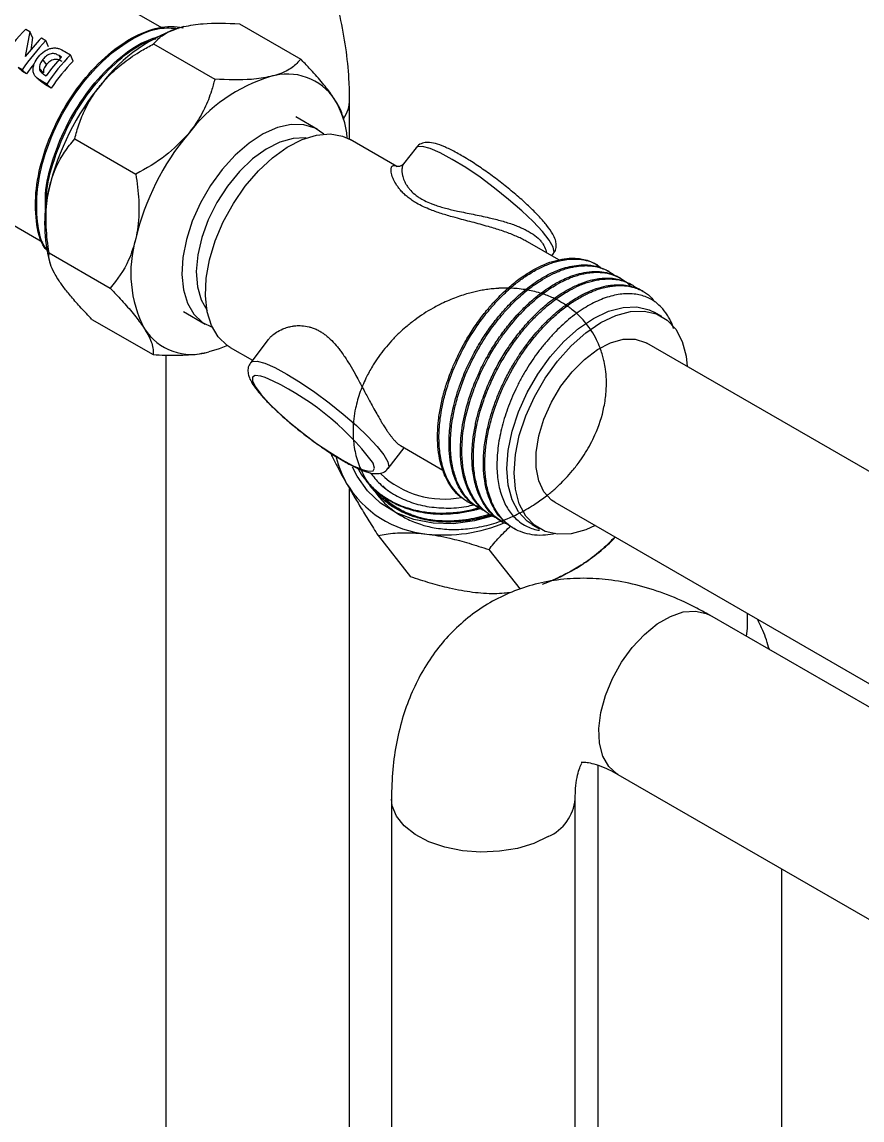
# Model space of a CAD drawing. Header units: millimetres. Extents: x 15 to 415, y 5 to 292.
# Drawn here: x 320.99 to 344.49, y 177.16 to 207.89 of the extents above; entities that cross this region are included whole.
import ezdxf

# ---------------------------------------------------------------- set-up
doc = ezdxf.new("R2010")
doc.units = ezdxf.units.MM

msp = doc.modelspace()

# ---------------------------------------------------------------- linework, layer by layer
at = {"color": 7, "linetype": 'Continuous', "lineweight": 25}
for p, q in [((324.9052, 207.7204), (320.577, 210.219)), ((327.0801, 207.8336), (328.791, 206.8459)), ((321.2129, 207.6221), (321.0846, 206.9181)), ((321.0977, 207.6885), (321.2129, 207.6221)), ((321.286, 207.4468), (321.2129, 207.6221)), ((321.286, 207.4468), (321.2361, 207.0936)), ((321.5328, 207.4373), (321.6598, 207.3641)), ((321.7329, 207.1888), (321.6598, 207.3641)), ((324.6737, 207.2706), (326.3846, 206.2829)), ((321.6743, 206.6913), (321.5751, 206.8372)), ((322.095, 206.905), (322.0287, 206.9433)), ((322.1864, 207.06), (322.3487, 206.9663)), ((322.4219, 206.7911), (322.3487, 206.9663)), ((320.996, 206.5457), (320.8816, 206.6116)), ((321.0059, 206.4994), (320.8816, 206.6116)), ((321.1202, 206.4334), (320.996, 206.5457)), ((321.1202, 206.4334), (321.0059, 206.4994)), ((321.5896, 206.4582), (321.4778, 206.588)), ((321.6492, 206.128), (321.5135, 206.2265)), ((321.6849, 206.1479), (321.525, 206.2402)), ((321.6492, 206.128), (321.525, 206.2402)), ((321.6202, 206.4073), (321.6686, 206.3793)), ((321.8092, 206.0356), (321.6492, 206.128)), ((321.8092, 206.0356), (321.6849, 206.1479)), ((330.1574, 204.6057), (330.1574, 205.7119)), ((330.0035, 205.1181), (329.9636, 205.263)), ((329.2583, 204.8775), (328.6522, 205.2274)), ((322.4662, 204.6155), (324.1771, 203.6278)), ((331.4776, 203.8438), (330.1735, 204.5966)), ((332.015, 204.3672), (331.6661, 203.914)), ((320.7729, 202.1882), (321.5786, 201.7231)), ((335.1286, 201.7316), (335.0661, 201.7682)), ((336.0073, 201.2289), (335.1306, 201.735)), ((321.7339, 201.2925), (321.7728, 201.1513)), ((321.7507, 201.4237), (323.4617, 200.436)), ((335.8144, 201.3402), (335.8638, 201.4044)), ((337.0971, 201.0849), (337.0496, 201.1123)), ((337.4178, 200.8997), (337.3777, 200.9229)), ((337.7385, 200.7146), (337.6984, 200.7377)), ((338.0592, 200.5294), (338.0192, 200.5525)), ((338.3799, 200.3443), (338.3398, 200.3674)), ((325.5096, 199.7837), (326.1157, 199.4338)), ((338.8966, 199.6434), (338.6945, 199.76)), ((322.9464, 199.5648), (324.6573, 198.5771)), ((327.8806, 198.9965), (327.3893, 198.3584)), ((352.1051, 191.0286), (338.468, 198.9011)), ((325.0145, 198.5616), (325.0145, 172.7714)), ((326.8167, 198.7817), (327.4387, 198.4226)), ((331.58, 196.0319), (332.762, 195.3495)), ((331.2381, 195.3956), (331.6825, 195.9727)), ((330.3649, 195.1784), (330.2384, 195.4335)), ((330.5805, 195.1035), (330.6017, 195.0765)), ((330.1574, 173.7208), (330.1574, 194.8265)), ((331.0867, 194.9083), (331.2224, 194.7681)), ((333.4403, 194.4728), (333.4805, 194.4497)), ((333.7611, 194.2876), (333.8012, 194.2645)), ((335.8968, 194.4471), (349.5339, 186.5746)), ((334.0818, 194.1025), (334.1219, 194.0793)), ((334.4025, 193.9174), (334.4426, 193.8942)), ((334.7232, 193.7322), (334.7899, 193.6938)), ((335.2662, 193.8214), (335.4683, 193.7048)), ((330.9546, 193.5125), (331.8614, 192.3606)), ((334.0513, 193.1224), (334.9258, 192.0115)), ((353.8494, 183.4264), (340.2345, 191.2861)), ((337.104, 187.0916), (337.104, 174.4923)), ((337.6633, 186.8321), (351.2782, 178.9725)), ((331.3267, 186.1424), (331.3267, 172.1446)), ((336.4696, 172.1446), (336.4696, 186.1424)), ((342.2469, 174.4923), (342.2469, 184.1861))]:
    msp.add_line(p, q, dxfattribs=at)
at = {"color": 8, "linetype": 'Continuous', "lineweight": 25}
msp.add_line((322.066, 206.8692), (322.0287, 206.9433), dxfattribs=at)
at = {"color": 7, "linetype": 'Continuous', "lineweight": 25, "flags": 128}
for points in [[(329.4355, 204.749), (329.1903, 204.9136), (328.8738, 205.0105), (328.5193, 205.0157), (328.138, 204.9289), (327.7422, 204.753), (327.3446, 204.4937), (326.958, 204.1591), (326.5949, 203.7602), (326.2668, 203.3098), (325.9844, 202.8222), (325.7568, 202.3132), (325.5911, 201.7992), (325.4928, 201.2966), (325.4651, 200.8216), (325.5088, 200.3895), (325.6224, 200.0141), (325.8024, 199.7076)], [(328.9391, 204.6383), (328.9211, 204.6404), (328.5738, 204.6292), (328.2017, 204.5244), (327.8183, 204.3298), (327.4375, 204.0523), (327.073, 203.7021), (326.7379, 203.2918), (326.4445, 202.8362), (326.2033, 202.3518), (326.023, 201.8561), (325.9102, 201.367), (325.8689, 200.9022), (325.9006, 200.4785), (326.0041, 200.1112), (326.1758, 199.8136)], [(326.4821, 199.0742), (326.2942, 199.3915), (326.1732, 199.7785), (326.1227, 200.2237), (326.1443, 200.7133), (326.2374, 201.2326), (326.399, 201.7658), (326.6243, 202.2967), (326.9065, 202.8091), (327.237, 203.2874), (327.6056, 203.7172), (328.0013, 204.0854), (328.412, 204.3808), (328.8253, 204.5944), (329.2285, 204.7197), (329.6094, 204.7529), (329.9564, 204.693), (330.1735, 204.5966)], [(325.8024, 199.7076), (326.043, 199.4798), (326.3156, 199.3446)], [(335.2662, 193.8214), (335.1232, 193.9191), (334.8808, 194.1789), (334.7022, 194.518), (334.5929, 194.9263), (334.556, 195.3912), (334.5929, 195.8986), (334.7022, 196.4331), (334.8808, 196.9784), (335.1232, 197.5181), (335.422, 198.0357), (335.7682, 198.5154), (336.1512, 198.9428), (336.5594, 199.3047), (336.9804, 199.5903), (337.4014, 199.7908), (337.8096, 199.9001), (338.1926, 199.915), (338.5387, 199.8349), (338.6945, 199.76)], [(337.0308, 193.7925), (336.7614, 193.674), (336.3532, 193.5647), (335.9702, 193.5498), (335.6241, 193.6299), (335.3252, 193.8024), (335.0829, 194.0622), (334.9043, 194.4014), (334.7949, 194.8096), (334.7581, 195.2745), (334.7949, 195.7819), (334.9043, 196.3164), (335.0829, 196.8618), (335.3252, 197.4015), (335.6241, 197.9191), (335.9702, 198.3988), (336.3532, 198.8261), (336.7614, 199.1881), (337.1824, 199.4736), (337.6034, 199.6741), (338.0116, 199.7835), (338.3946, 199.7984), (338.7408, 199.7183), (339.0396, 199.5457), (339.282, 199.2859), (339.4606, 198.9467), (339.57, 198.5385), (339.602, 198.2464)], [(326.7388, 198.831), (326.5061, 198.7378), (326.2172, 198.6527)], [(326.8167, 198.7817), (326.7311, 198.8364), (326.4821, 199.0742)], [(335.8968, 194.4471), (335.8028, 194.51), (335.5926, 194.7373), (335.4475, 195.044), (335.3735, 195.4174), (335.3735, 195.8422), (335.4475, 196.3011), (335.5926, 196.7753), (335.8028, 197.2453), (336.0694, 197.6919), (336.3817, 198.0969), (336.7267, 198.4436), (337.0903, 198.7179), (337.4578, 198.9085), (337.8139, 199.0076), (338.1442, 199.0112), (338.4351, 198.9191), (338.468, 198.9011)], [(334.1688, 194.0642), (333.6481, 193.9233), (333.064, 193.8476), (332.4954, 193.8613), (331.957, 193.9639), (331.4627, 194.1529), (331.0253, 194.4233), (330.6562, 194.7681), (330.3649, 195.1784)]]:
    msp.add_lwpolyline(points, dxfattribs=at)
at = {"color": 8, "linetype": 'Continuous', "lineweight": 25, "flags": 128}
for points in [[(333.0293, 204.042), (332.6921, 204.2228), (332.4095, 204.3453), (332.1937, 204.4039), (332.0542, 204.3962), (332.015, 204.3672)], [(335.8638, 201.4044), (335.8817, 201.4492), (335.8539, 201.5857), (335.7424, 201.779), (335.5521, 202.0207), (335.2914, 202.3003), (334.9715, 202.6054), (334.6066, 202.9227), (334.2125, 203.2385), (333.8064, 203.5388), (333.4062, 203.8106), (333.0293, 204.042)], [(327.3886, 198.3574), (327.4286, 198.3873), (327.568, 198.3951), (327.7838, 198.3364), (328.0664, 198.214), (328.4036, 198.0332), (328.7805, 197.8018), (329.1808, 197.53), (329.5868, 197.2297), (329.9809, 196.9139), (330.3459, 196.5965), (330.6657, 196.2914), (330.9265, 196.0119), (331.1167, 195.7702), (331.2282, 195.5769), (331.256, 195.4404), (331.2396, 195.3975)], [(327.7962, 197.9408), (327.6731, 197.9795), (327.5174, 197.9966), (327.4376, 197.9509), (327.4376, 197.8446), (327.5172, 197.6827), (327.6729, 197.4726), (327.8973, 197.2244), (328.1799, 196.9494), (328.5075, 196.6607), (328.8648, 196.3716), (329.235, 196.0958), (329.601, 195.8462), (329.9455, 195.6343)], [(329.9455, 195.6343), (330.2524, 195.4701), (330.5075, 195.3613), (330.6987, 195.3129), (330.8172, 195.3273), (330.8573, 195.4038), (330.8173, 195.5387), (330.8018, 195.5684)], [(337.6633, 186.8321), (337.6311, 186.8517), (337.4059, 187.0577), (337.2438, 187.3456), (337.1516, 187.7036), (337.133, 188.1172), (337.1887, 188.5693), (337.3165, 189.0414), (337.5111, 189.5143), (337.7646, 189.9686), (338.0665, 190.3856), (338.4046, 190.7483), (338.765, 191.0418), (339.1329, 191.2542), (339.4933, 191.3767), (339.8313, 191.4044), (340.1333, 191.336), (340.2345, 191.2861)], [(341.2804, 191.3392), (341.281, 190.9146), (341.2488, 190.7006)], [(335.7164, 185.0928), (335.3132, 184.903), (334.852, 184.7639), (334.3518, 184.6813), (333.833, 184.6585), (333.3169, 184.6964), (332.8246, 184.7936), (332.3762, 184.9459), (331.9901, 185.1473), (331.6822, 185.3894), (331.465, 185.6623), (331.3473, 185.9549), (331.3267, 186.1427)]]:
    msp.add_lwpolyline(points, dxfattribs=at)
at = {"color": 7, "linetype": 'Continuous', "lineweight": 25}
for centre, radius, start, end in [((326.8559, 203.3846), 4.5729, 106.9838, 142.80563), ((325.3761, 203.54), 5.9594, 135.88282, 146.02725), ((325.6912, 203.3944), 5.7997, 135.8067, 142.58707), ((325.9381, 203.2156), 5.9594, 135.88282, 146.02725), ((326.5138, 202.8852), 5.9737, 137.70711, 144.20295), ((326.6271, 202.8178), 5.9594, 135.88282, 146.02725), ((326.3711, 202.9617), 5.501, 135.88282, 146.02725), ((325.889, 203.2072), 5.7576, 142.58708, 145.92083), ((329.2803, 201.9851), 4.5729, 106.9838, 142.80563), ((328.4141, 204.8366), 1.5927, 33.28017, 107.14596), ((328.6875, 201.5853), 7.127, 140.18318, 166.69459), ((327.6503, 204.4415), 2.4496, 4.63315, 31.2026), ((331.1118, 200.1857), 7.127, 140.18318, 166.69459), ((325.6593, 202.223), 4.0341, 165.61025, 193.33517), ((327.4291, 200.8612), 3.3931, 163.48009, 207.38212), ((325.7477, 200.1746), 1.5927, 213.28017, 287.14596), ((324.6274, 190.8362), 7.7793, 37.46756, 65.96181), ((332.5519, 196.3902), 2.8558, 193.9429, 209.45571), ((332.8065, 197.1469), 2.609, 227.00519, 280.74395), ((332.5955, 196.4853), 2.9412, 210.65165, 264.50557), ((332.7933, 197.924), 4.3926, 263.73448, 292.86524), ((333.7309, 197.208), 5.3737, 302.73296, 315.91284), ((333.8316, 197.038), 5.1763, 289.47762, 302.81213)]:
    msp.add_arc(centre, radius, start, end, dxfattribs=at)
at = {"color": 8, "linetype": 'Continuous', "lineweight": 25}
for centre, radius, start, end in [((329.2, 205.7258), 0.9575, 325.2329, 359.43087), ((335.189, 186.2663), 1.2866, 294.19994, 354.45104)]:
    msp.add_arc(centre, radius, start, end, dxfattribs=at)
at = {"color": 7, "linetype": 'Continuous', "lineweight": 25}
for points, knots in [([(330.1574, 205.7119), (330.155, 205.8706), (330.1482, 206.3123), (330.0772, 207.0509), (329.926, 207.9255), (329.7052, 208.8035), (329.4198, 209.6769), (329.0733, 210.5387), (328.6696, 211.3821), (328.2124, 212.2008), (327.7054, 212.9884), (327.152, 213.7387), (326.5557, 214.4454), (325.9198, 215.1029), (325.2469, 215.7031), (324.5478, 216.2419), (324.0617, 216.5396), (323.8208, 216.6871)], [0, 0, 0, 0, 0.0387094, 0.1077722, 0.1767369, 0.2455414, 0.3140858, 0.3823789, 0.4504906, 0.5185231, 0.5865942, 0.6547977, 0.7232531, 0.7920867, 0.8614112, 0.9313013, 1, 1, 1, 1]), ([(321.695, 201.4871), (321.6708, 201.5148), (321.4986, 201.7115), (321.3706, 202.3036), (321.3539, 203.202), (321.5777, 204.2105), (321.9991, 205.2168), (322.5918, 206.1479), (323.3003, 206.9238), (324.0653, 207.4788), (324.8242, 207.7688), (325.2849, 207.7705), (325.4952, 207.721), (325.4982, 207.7202)], [0, 0, 0, 0, 0.0179945, 0.1278739, 0.2367077, 0.3446474, 0.4547004, 0.5625446, 0.6714907, 0.7813233, 0.8887316, 0.9984102, 1, 1, 1, 1]), ([(321.6809, 201.5244), (321.6727, 201.5342), (321.519, 201.7161), (321.405, 202.2879), (321.3854, 203.1827), (321.6099, 204.1922), (322.0312, 205.1984), (322.6237, 206.129), (323.333, 206.9069), (324.095, 207.4544), (324.8037, 207.7467), (325.1903, 207.7165), (325.3595, 207.7033)], [0, 0, 0, 0, 0.0065012, 0.1208833, 0.234177, 0.34654, 0.4611028, 0.5733663, 0.6867769, 0.8011103, 0.9129201, 1, 1, 1, 1]), ([(324.6737, 207.2706), (324.7457, 207.3505), (324.8922, 207.5128), (325.198, 207.6721), (325.442, 207.7372), (325.5202, 207.758)], [0, 0, 0, 0, 0.3967467, 0.8067521, 1, 1, 1, 1]), ([(325.5202, 207.758), (325.6927, 207.7892), (326.145, 207.8708), (326.7227, 207.8478), (327.0801, 207.8336)], [0, 0, 0, 0, 0.3814192, 1, 1, 1, 1]), ([(321.6522, 202.607), (321.646, 202.7602), (321.6278, 203.2068), (321.8406, 204.0656), (322.2539, 205.0675), (322.8491, 206.0016), (323.5557, 206.7696), (324.2575, 207.3014), (324.6867, 207.4387), (324.8655, 207.496)], [0, 0, 0, 0, 0.0829634, 0.2418165, 0.4037796, 0.562492, 0.7228261, 0.8844648, 1, 1, 1, 1]), ([(321.6836, 202.8019), (321.6812, 202.8857), (321.6707, 203.2646), (321.8763, 204.0488), (322.285, 205.0483), (322.8815, 205.9839), (323.5875, 206.7482), (324.2348, 207.2493), (324.6108, 207.3741), (324.7363, 207.4157)], [0, 0, 0, 0, 0.04862659, 0.21988285, 0.39449189, 0.56559652, 0.7384494, 0.91270876, 1, 1, 1, 1]), ([(321.4504, 206.9131), (321.5033, 206.9685), (321.5827, 207.0516), (321.7197, 207.1234), (321.8268, 207.1551), (321.9338, 207.1648), (322.0593, 207.1334), (322.1356, 207.0894), (322.1864, 207.06)], [0, 0, 0, 0, 0.2597302, 0.3896364, 0.5140571, 0.6375639, 0.758623, 1, 1, 1, 1]), ([(323.2132, 206.149), (323.2787, 206.2239), (323.4685, 206.4408), (323.8427, 206.7633), (324.2747, 207.055), (324.5614, 207.21), (324.6737, 207.2706)], [0, 0, 0, 0, 0.1638321, 0.4746302, 0.7943879, 1, 1, 1, 1]), ([(321.525, 206.2402), (321.4741, 206.2719), (321.3975, 206.3196), (321.3234, 206.4164), (321.2994, 206.5107), (321.3048, 206.6137), (321.3391, 206.755), (321.4059, 206.8499), (321.4504, 206.9131)], [0, 0, 0, 0, 0.2409825, 0.362314, 0.4858973, 0.610931, 0.7409094, 1, 1, 1, 1]), ([(321.5751, 206.8372), (321.5469, 206.7979), (321.5047, 206.7391), (321.4776, 206.6513), (321.4778, 206.609), (321.4778, 206.588)], [0, 0, 0, 0, 0.5045742, 0.7543732, 1, 1, 1, 1]), ([(322.0287, 206.9433), (321.9965, 206.9608), (321.948, 206.987), (321.8702, 207.0051), (321.8036, 206.9977), (321.7381, 206.9733), (321.6549, 206.9251), (321.6071, 206.8725), (321.5751, 206.8372)], [0, 0, 0, 0, 0.2409628, 0.3620818, 0.4854015, 0.6117865, 0.7403615, 1, 1, 1, 1]), ([(322.1116, 206.7784), (322.0795, 206.7959), (322.0312, 206.8222), (321.9551, 206.8417), (321.8907, 206.8368), (321.8277, 206.8157), (321.7488, 206.7726), (321.7041, 206.7238), (321.6743, 206.6913)], [0, 0, 0, 0, 0.2504069, 0.3754636, 0.5002907, 0.6253047, 0.7504198, 1, 1, 1, 1]), ([(328.791, 206.8459), (328.719, 206.7661), (328.5725, 206.6037), (328.2667, 206.4444), (328.0227, 206.3793), (327.9445, 206.3585)], [0, 0, 0, 0, 0.3967467, 0.8067521, 1, 1, 1, 1]), ([(329.7456, 205.7105), (329.7091, 205.7651), (329.6034, 205.9233), (329.3679, 206.2193), (329.0752, 206.5492), (328.871, 206.7624), (328.791, 206.8459)], [0, 0, 0, 0, 0.1638321, 0.4746302, 0.7943879, 1, 1, 1, 1]), ([(321.4778, 206.588), (321.4821, 206.5674), (321.4905, 206.5267), (321.5375, 206.4618), (321.5872, 206.4291), (321.6202, 206.4073)], [0, 0, 0, 0, 0.2539742, 0.5041413, 1, 1, 1, 1]), ([(321.6743, 206.6913), (321.6484, 206.6547), (321.6094, 206.5999), (321.5869, 206.5176), (321.5887, 206.478), (321.5896, 206.4582)], [0, 0, 0, 0, 0.4994014, 0.7497066, 1, 1, 1, 1]), ([(321.3926, 206.3354), (321.4126, 206.3171), (321.4524, 206.2806), (321.4923, 206.244), (321.5122, 206.2257)], [0, 0, 0, 0, 0.5000015, 1, 1, 1, 1]), ([(326.3846, 206.2829), (326.3559, 206.174), (326.2838, 205.9003), (326.1087, 205.4608), (325.8788, 205.0551), (325.6987, 204.8269), (325.6376, 204.7494)], [0, 0, 0, 0, 0.2056137, 0.5170117, 0.8361666, 1, 1, 1, 1]), ([(327.9445, 206.3585), (327.772, 206.3273), (327.3197, 206.2457), (326.742, 206.2687), (326.3846, 206.2829)], [0, 0, 0, 0, 0.3814192, 1, 1, 1, 1]), ([(322.4662, 204.6155), (322.5035, 204.7544), (322.5785, 205.0338), (322.7452, 205.4328), (322.9516, 205.8104), (323.1255, 206.0354), (323.2132, 206.149)], [0, 0, 0, 0, 0.262126, 0.5272899, 0.7614272, 1, 1, 1, 1]), ([(329.9554, 205.2611), (329.9543, 205.2756), (329.9462, 205.3827), (329.8386, 205.5585), (329.7456, 205.7105)], [0, 0, 0, 0, 0.13573144, 1, 1, 1, 1]), ([(325.6376, 204.7494), (325.4369, 204.5391), (325.0121, 204.094), (324.4655, 203.7888), (324.1771, 203.6278)], [0, 0, 0, 0, 0.4724924, 1, 1, 1, 1]), ([(321.7517, 203.2255), (321.7783, 203.3297), (321.8318, 203.5396), (321.9715, 203.8867), (322.1761, 204.2588), (322.3688, 204.4958), (322.4662, 204.6155)], [0, 0, 0, 0, 0.1893593, 0.3812577, 0.6874988, 1, 1, 1, 1]), ([(333.2792, 204.1534), (333.2233, 204.185), (333.0585, 204.2781), (332.809, 204.3993), (332.5607, 204.4896), (332.3696, 204.5245), (332.2012, 204.5026), (332.0705, 204.4453), (332.0317, 204.3781), (332.022, 204.3611)], [0, 0, 0, 0, 0.1071812, 0.3160705, 0.5310432, 0.7248101, 0.8448474, 0.9608778, 1, 1, 1, 1]), ([(335.8545, 201.4078), (335.8779, 201.4375), (335.9369, 201.5124), (335.9458, 201.6598), (335.9158, 201.8045), (335.8367, 201.9721), (335.6951, 202.1762), (335.4759, 202.4297), (335.2097, 202.6984), (334.8961, 202.984), (334.5538, 203.2703), (334.1944, 203.5482), (333.8317, 203.8069), (333.5234, 204.0092), (333.3464, 204.1137), (333.2792, 204.1534)], [0, 0, 0, 0, 0.03314679, 0.08358282, 0.13620863, 0.20509288, 0.3063889, 0.39573871, 0.48960197, 0.58141486, 0.67237756, 0.76302215, 0.85365716, 0.94447464, 1, 1, 1, 1]), ([(331.6646, 203.913), (331.6639, 203.9117), (331.6537, 203.8914), (331.5567, 203.8254), (331.4721, 203.847), (331.4789, 203.8436), (331.4811, 203.8426)], [0, 0, 0, 0, 0.028994, 0.4544737, 0.8272249, 1, 1, 1, 1]), ([(324.1771, 203.6278), (324.2103, 203.3845), (324.2777, 202.8896), (324.2627, 202.2781), (324.1971, 201.9357), (324.1761, 201.826)], [0, 0, 0, 0, 0.3967467, 0.8067521, 1, 1, 1, 1]), ([(321.7507, 201.4237), (321.7324, 201.5449), (321.6957, 201.7881), (321.6661, 202.157), (321.6619, 202.5279), (321.6866, 202.889), (321.7305, 203.1159), (321.7517, 203.2255)], [0, 0, 0, 0, 0.1977545, 0.3966796, 0.6005789, 0.8069359, 1, 1, 1, 1]), ([(324.1761, 201.826), (324.1168, 201.6188), (323.9614, 201.0756), (323.6526, 200.6804), (323.4617, 200.436)], [0, 0, 0, 0, 0.3814192, 1, 1, 1, 1]), ([(321.9918, 200.7002), (321.9598, 200.7522), (321.8668, 200.903), (321.7745, 201.1164), (321.7379, 201.2984), (321.7471, 201.3885), (321.7507, 201.4237)], [0, 0, 0, 0, 0.1638321, 0.4746302, 0.7943879, 1, 1, 1, 1]), ([(333.441, 194.474), (333.4276, 194.4814), (333.2662, 194.5701), (333.07, 194.7613), (332.8711, 195.0732), (332.7133, 195.4414), (332.6038, 195.9922), (332.6165, 196.552), (332.6691, 196.9381), (332.7037, 197.1323), (332.7466, 197.3285), (332.7894, 197.4934), (332.8342, 197.6488), (332.8872, 197.8175), (332.9716, 198.0554), (333.0899, 198.345), (333.23, 198.6412), (333.369, 198.9009), (333.4944, 199.1138), (333.6126, 199.2997), (333.7334, 199.4761), (333.859, 199.647), (334.0117, 199.8402), (334.2399, 200.1046), (334.5296, 200.3939), (334.8557, 200.665), (335.2605, 200.9447), (335.6173, 201.1174), (335.9111, 201.208), (336.0559, 201.2421), (336.1957, 201.2645), (336.349, 201.2772), (336.506, 201.275), (336.679, 201.2521), (336.8653, 201.2061), (336.9874, 201.1405), (337.0549, 201.1043)], [0, 0, 0, 0, 0.0065333, 0.0785443, 0.1131661, 0.152966, 0.2275275, 0.3012673, 0.3194712, 0.337675, 0.3558788, 0.3740827, 0.3831971, 0.3986515, 0.4204443, 0.4485736, 0.4786624, 0.5034777, 0.5230178, 0.5412125, 0.5594071, 0.5776016, 0.595796, 0.6233855, 0.669724, 0.7070643, 0.7444046, 0.8176906, 0.8363681, 0.8547876, 0.8729491, 0.8908525, 0.9159703, 0.937688, 0.9655076, 1, 1, 1, 1]), ([(333.8002, 194.3248), (333.7653, 194.3322), (333.6292, 194.361), (333.4381, 194.4669), (333.2561, 194.6057), (333.1321, 194.7346), (333.0348, 194.8571), (332.9461, 194.9966), (332.8633, 195.1608), (332.7895, 195.3487), (332.7116, 195.6259), (332.6706, 195.9049), (332.6585, 196.1433), (332.6564, 196.3024), (332.6621, 196.4932), (332.6843, 196.7445), (332.7291, 197.0446), (332.8077, 197.4055), (332.9683, 197.9449), (333.256, 198.6287), (333.5943, 199.2), (333.8436, 199.5498), (333.9719, 199.7175), (334.1044, 199.8788), (334.2182, 200.0076), (334.3269, 200.1242), (334.4464, 200.2464), (334.6184, 200.4089), (334.8332, 200.5906), (335.0595, 200.757), (335.2637, 200.8862), (335.435, 200.9806), (335.5877, 201.0538), (335.7355, 201.1147), (335.8818, 201.1647), (336.0509, 201.2105), (336.2885, 201.2527), (336.5628, 201.2587), (336.8349, 201.2024), (337.0453, 201.1323), (337.1455, 201.0389), (337.1838, 201.0033)], [0, 0, 0, 0, 0.01380368, 0.0537988, 0.08679007, 0.10489436, 0.12350842, 0.14661769, 0.16619822, 0.18939996, 0.21622207, 0.26106131, 0.27609414, 0.28619055, 0.30676194, 0.32960627, 0.35472322, 0.38663657, 0.42365235, 0.49358038, 0.56273772, 0.57981032, 0.59688291, 0.6139555, 0.63102809, 0.63957607, 0.65407008, 0.67450868, 0.70088984, 0.72910889, 0.75238211, 0.7707079, 0.78777189, 0.8048358, 0.82189963, 0.83896338, 0.86483835, 0.90829723, 0.94331705, 0.97833689, 1, 1, 1, 1]), ([(333.7644, 194.2932), (333.7122, 194.323), (333.5957, 194.3895), (333.445, 194.5333), (333.2983, 194.714), (333.1646, 194.9433), (333.0166, 195.3184), (332.945, 195.7331), (332.9355, 196.1344), (332.9458, 196.3824), (332.9792, 196.7072), (333.0432, 197.0559), (333.1409, 197.4257), (333.263, 197.8004), (333.4349, 198.2237), (333.6483, 198.6473), (333.8345, 198.9622), (333.9823, 199.1875), (334.105, 199.3616), (334.2324, 199.53), (334.3842, 199.7166), (334.5489, 199.9023), (334.74, 200.0982), (334.9989, 200.3383), (335.2747, 200.5527), (335.5296, 200.7153), (335.7215, 200.8224), (335.9205, 200.9166), (336.1485, 201.001), (336.3875, 201.0625), (336.6763, 201.0997), (336.9859, 201.0794), (337.2284, 201.0055), (337.3473, 200.9382), (337.3769, 200.9215)], [0, 0, 0, 0, 0.0256285, 0.0571574, 0.0869251, 0.1207444, 0.1606125, 0.2351633, 0.2595919, 0.2841497, 0.3088365, 0.3534349, 0.3817244, 0.4107914, 0.4562513, 0.4983279, 0.5305346, 0.5487098, 0.5668849, 0.5850599, 0.6032349, 0.6296754, 0.6508565, 0.6773411, 0.7276898, 0.7521108, 0.7703495, 0.7976823, 0.8250149, 0.8549251, 0.8882862, 0.9384739, 0.9846972, 1, 1, 1, 1]), ([(333.9306, 194.2057), (333.8672, 194.2344), (333.7327, 194.2953), (333.5544, 194.4396), (333.3982, 194.6096), (333.2611, 194.8156), (333.1374, 195.0733), (333.0357, 195.4128), (332.984, 195.7776), (332.9758, 196.0687), (332.9822, 196.2735), (332.9942, 196.4462), (333.0192, 196.6634), (333.0667, 196.945), (333.1498, 197.3006), (333.3192, 197.8411), (333.5402, 198.3459), (333.7758, 198.774), (333.9274, 199.0224), (334.1332, 199.3277), (334.3643, 199.6268), (334.62, 199.9137), (334.887, 200.1807), (335.2006, 200.4474), (335.5289, 200.672), (335.7826, 200.8106), (335.9692, 200.895), (336.1164, 200.9514), (336.2617, 200.9969), (336.4265, 201.0366), (336.595, 201.0618), (336.7785, 201.0703), (337.0116, 201.0549), (337.2354, 200.9958), (337.4189, 200.9009), (337.51, 200.8448), (337.5499, 200.8094), (337.5591, 200.8013)], [0, 0, 0, 0, 0.0282422, 0.0599394, 0.092452, 0.1195913, 0.154066, 0.195871, 0.2393287, 0.2693074, 0.2816976, 0.2978438, 0.3177454, 0.3414016, 0.3737356, 0.4118526, 0.4831291, 0.5064848, 0.529964, 0.5535665, 0.5962061, 0.6232531, 0.6510434, 0.6945067, 0.7347353, 0.7655274, 0.7829043, 0.8002811, 0.8176579, 0.8350346, 0.8603139, 0.8805647, 0.905886, 0.9540234, 0.9773717, 0.9948094, 1, 1, 1, 1]), ([(322.9464, 199.5648), (322.8448, 199.6712), (322.6403, 199.8851), (322.3781, 200.1838), (322.1543, 200.4608), (322.0463, 200.6199), (321.9918, 200.7002)], [0, 0, 0, 0, 0.26212596, 0.52728985, 0.76142716, 1, 1, 1, 1]), ([(334.0824, 194.1036), (334.0346, 194.1331), (333.9176, 194.2051), (333.7622, 194.3502), (333.6124, 194.5389), (333.4798, 194.7699), (333.3614, 195.0752), (333.2806, 195.4508), (333.2523, 195.85), (333.2658, 196.2109), (333.3168, 196.6491), (333.4202, 197.1197), (333.598, 197.6581), (333.7919, 198.1168), (334.0109, 198.5379), (334.2008, 198.8495), (334.3527, 199.0744), (334.4774, 199.2462), (334.6066, 199.412), (334.7582, 199.5931), (334.9555, 199.8095), (335.2169, 200.0631), (335.4974, 200.2941), (335.7407, 200.4624), (335.9291, 200.5756), (336.1026, 200.6672), (336.3013, 200.7558), (336.5354, 200.8364), (336.8031, 200.8952), (337.1731, 200.9198), (337.4711, 200.8508), (337.6603, 200.7619), (337.6964, 200.7386), (337.6982, 200.7375)], [0, 0, 0, 0, 0.0239613, 0.05852592, 0.0889834, 0.12207795, 0.16216864, 0.20897821, 0.25252639, 0.28829996, 0.31629356, 0.37843907, 0.41826279, 0.46389171, 0.50518548, 0.53804201, 0.55621569, 0.57438932, 0.5925629, 0.61073643, 0.63633254, 0.67065834, 0.71056309, 0.74026821, 0.75956102, 0.77929441, 0.80362379, 0.83254788, 0.86649826, 0.90611486, 0.9806675, 0.99901763, 1, 1, 1, 1]), ([(334.2873, 194), (334.2825, 194.0015), (334.1025, 194.0573), (333.8984, 194.22), (333.6818, 194.4743), (333.5495, 194.6885), (333.4271, 194.9726), (333.3352, 195.3349), (333.2944, 195.7349), (333.3017, 196.2078), (333.3833, 196.8091), (333.5692, 197.4634), (333.813, 198.0538), (334.0385, 198.4937), (334.2576, 198.8547), (334.5366, 199.259), (334.8538, 199.6446), (335.2383, 200.0256), (335.5809, 200.307), (335.9097, 200.5231), (336.1627, 200.6546), (336.3505, 200.7343), (336.4969, 200.7862), (336.6413, 200.8272), (336.8027, 200.8612), (337.0008, 200.885), (337.243, 200.8814), (337.4781, 200.8342), (337.6621, 200.7591), (337.7947, 200.6833), (337.9076, 200.5983), (337.9845, 200.5343), (338.0205, 200.4896), (338.021, 200.489)], [0, 0, 0, 0, 0.0019683, 0.07321834, 0.10030293, 0.12930448, 0.16487071, 0.20701113, 0.24905836, 0.28419304, 0.33878373, 0.40714399, 0.44941716, 0.48969194, 0.52266357, 0.54832701, 0.60588642, 0.64277133, 0.68503305, 0.72327953, 0.75371136, 0.77054391, 0.7873764, 0.80420885, 0.82104125, 0.84474848, 0.87654118, 0.91350113, 0.94101415, 0.95888322, 0.97716035, 0.99969432, 1, 1, 1, 1]), ([(334.4029, 193.918), (334.331, 193.9646), (334.1985, 194.0505), (334.0443, 194.2106), (333.9141, 194.3847), (333.7915, 194.6044), (333.6746, 194.9146), (333.5979, 195.2918), (333.5737, 195.6816), (333.5879, 196.0526), (333.6257, 196.3585), (333.6717, 196.6043), (333.7235, 196.8362), (333.8153, 197.1721), (333.9659, 197.5931), (334.2187, 198.1572), (334.5199, 198.6798), (334.8626, 199.1518), (335.1179, 199.4551), (335.3836, 199.7332), (335.6847, 200.0065), (336.0114, 200.2493), (336.3261, 200.4363), (336.6138, 200.5703), (336.8513, 200.6486), (337.055, 200.6941), (337.2437, 200.7202), (337.5149, 200.7225), (337.787, 200.6741), (337.9546, 200.5813), (338.0163, 200.5472)], [0, 0, 0, 0, 0.0364773, 0.0672322, 0.0922597, 0.1243704, 0.1647263, 0.213235, 0.2542755, 0.2872629, 0.3235832, 0.3417506, 0.3562087, 0.3880689, 0.4341883, 0.4715243, 0.5451275, 0.5852126, 0.6211144, 0.6490535, 0.6888389, 0.7344028, 0.7687307, 0.8034453, 0.8398043, 0.8573448, 0.8814462, 0.9137856, 0.9683147, 1, 1, 1, 1]), ([(334.5826, 193.8316), (334.5699, 193.8346), (334.3844, 193.8785), (334.1916, 194.0646), (333.9821, 194.3171), (333.8518, 194.5398), (333.732, 194.8348), (333.6479, 195.2005), (333.6155, 195.5805), (333.6211, 195.8883), (333.6403, 196.1228), (333.6643, 196.3133), (333.6968, 196.5066), (333.7442, 196.7326), (333.8059, 196.9716), (333.8895, 197.2414), (334.0199, 197.603), (334.17, 197.9394), (334.2985, 198.1859), (334.338, 198.2586), (334.3526, 198.2852), (334.4342, 198.432), (334.5875, 198.6859), (334.7812, 198.9626), (334.9271, 199.1522), (335.0275, 199.276), (335.1361, 199.4028), (335.2532, 199.5315), (335.3353, 199.6162), (335.3815, 199.6623), (335.3953, 199.676), (335.4457, 199.7256), (335.5309, 199.8063), (335.6561, 199.9176), (335.8046, 200.0402), (336.026, 200.2059), (336.2908, 200.3728), (336.5429, 200.4971), (336.7313, 200.5717), (336.8771, 200.6192), (337.0207, 200.6557), (337.1791, 200.6842), (337.3418, 200.6987), (337.522, 200.6957), (337.7085, 200.6699), (337.8899, 200.6153), (338.0398, 200.5441), (338.136, 200.4819), (338.1853, 200.4464), (338.2003, 200.4339), (338.2012, 200.4332)], [0, 0, 0, 0, 0.0051663, 0.0753958, 0.1038726, 0.1339593, 0.171362, 0.2160753, 0.2564282, 0.2870111, 0.3043631, 0.321715, 0.3390669, 0.3564186, 0.3818621, 0.4020186, 0.4271281, 0.4767136, 0.491034, 0.4942526, 0.4966936, 0.4983568, 0.5348147, 0.5682378, 0.5807027, 0.5939348, 0.6079342, 0.6227007, 0.6382344, 0.638403, 0.639706, 0.6433035, 0.6568753, 0.6706471, 0.6881972, 0.7095247, 0.7483474, 0.7801533, 0.79751, 0.8148667, 0.8322233, 0.8495799, 0.8734029, 0.8940745, 0.9205822, 0.9502986, 0.9740068, 0.9917046, 0.9995148, 1, 1, 1, 1]), ([(323.4617, 200.436), (323.5416, 200.3525), (323.7426, 200.1427), (324.0357, 199.8127), (324.2721, 199.5161), (324.3797, 199.3552), (324.4162, 199.3006)], [0, 0, 0, 0, 0.2056137, 0.5170117, 0.8361666, 1, 1, 1, 1]), ([(330.7825, 194.868), (330.8555, 194.763), (330.978, 194.5866), (331.1903, 194.3687), (331.3858, 194.2075), (331.5758, 194.0823), (331.7454, 193.9881), (331.9278, 193.9037), (332.1856, 193.8086), (332.5399, 193.7211), (332.9273, 193.6826), (333.2605, 193.6875), (333.5277, 193.7109), (333.7878, 193.7518), (334.0591, 193.8143), (334.3227, 193.8938), (334.6134, 194.0026), (334.9605, 194.1629), (335.3251, 194.3754), (335.6454, 194.605), (335.8722, 194.7939), (336.05, 194.9582), (336.2183, 195.1286), (336.4084, 195.3436), (336.5941, 195.5849), (336.7614, 195.8367), (336.9016, 196.0812), (337.1065, 196.501), (337.2659, 196.9922), (337.3389, 197.5127), (337.3461, 197.8656), (337.322, 198.1478), (337.2848, 198.3604), (337.2502, 198.5025), (337.2127, 198.6327), (337.1584, 198.791), (337.0619, 199.0116), (336.9016, 199.292), (336.6767, 199.578), (336.4086, 199.8248), (336.1372, 200.0157), (335.8535, 200.1679), (335.5173, 200.2993), (335.1954, 200.3797), (334.9121, 200.4199), (334.7156, 200.4349), (334.5465, 200.4392), (334.4293, 200.4371), (334.3596, 200.434), (334.3409, 200.433), (334.2763, 200.4295), (334.1593, 200.4204), (333.9884, 200.399), (333.8259, 200.3716), (333.6723, 200.3394), (333.4436, 200.2825), (333.1272, 200.1816), (332.8536, 200.0645), (332.6922, 199.9852), (332.6122, 199.9449), (332.364, 199.8119), (332.0538, 199.6104), (331.7471, 199.3655), (331.5299, 199.1699), (331.3315, 198.9682), (331.14, 198.7464), (330.9698, 198.5224), (330.7993, 198.2657), (330.6174, 197.9411), (330.4426, 197.5361), (330.3271, 197.1335), (330.2698, 196.7856), (330.245, 196.4379), (330.2623, 196.1136), (330.3178, 195.8098), (330.3812, 195.5832), (330.5207, 195.2195), (330.7527, 194.8507), (331.0809, 194.5263), (331.3476, 194.3298), (331.598, 194.1901), (331.8156, 194.0968), (332.0073, 194.0311), (332.2222, 193.973), (332.5202, 193.919), (332.8809, 193.8949), (333.2359, 193.9119), (333.5189, 193.9508), (333.7436, 193.9955), (333.9437, 194.0471), (334.087, 194.0891), (334.1628, 194.1168), (334.1727, 194.1204)], [0, 0, 0, 0, 0.0165767, 0.027836, 0.041196, 0.0503258, 0.0579144, 0.0665833, 0.0763323, 0.0929747, 0.1120433, 0.1232488, 0.132151, 0.1430408, 0.1531659, 0.1632911, 0.1734164, 0.1870011, 0.2044381, 0.2182659, 0.2286565, 0.2356083, 0.2438545, 0.2540217, 0.2661094, 0.2764167, 0.2866678, 0.2968626, 0.328018, 0.3447581, 0.358848, 0.3707287, 0.3797628, 0.3859494, 0.3892878, 0.3970507, 0.4074299, 0.4204243, 0.4391133, 0.4549137, 0.4678237, 0.4818819, 0.4958106, 0.5128014, 0.5221985, 0.5299178, 0.5359591, 0.5418741, 0.5434155, 0.5439519, 0.5440127, 0.5508155, 0.5572815, 0.5634109, 0.5692037, 0.5746597, 0.5893406, 0.6052513, 0.6065023, 0.6085105, 0.6147976, 0.6364351, 0.647437, 0.6562648, 0.6673934, 0.677521, 0.6876486, 0.6977763, 0.711174, 0.7288308, 0.7476606, 0.7599713, 0.7711551, 0.7904204, 0.8007417, 0.8110103, 0.821226, 0.8523825, 0.8690106, 0.8831623, 0.8963511, 0.9065088, 0.9136343, 0.9221037, 0.9344302, 0.9508884, 0.965385, 0.9758383, 0.9835079, 0.9911775, 0.9988472, 1, 1, 1, 1]), ([(334.7245, 193.7345), (334.7164, 193.7382), (334.6382, 193.7735), (334.5053, 193.8842), (334.3376, 194.0534), (334.1914, 194.2681), (334.0636, 194.5303), (333.9299, 194.969), (333.8879, 195.4411), (333.9121, 195.8736), (333.9373, 196.0998), (333.9727, 196.3202), (334.026, 196.5792), (334.1022, 196.8682), (334.2103, 197.1985), (334.3461, 197.5461), (334.4886, 197.8519), (334.6165, 198.0946), (334.7089, 198.2579), (334.7992, 198.4077), (334.8865, 198.5443), (335.0106, 198.7284), (335.1606, 198.9329), (335.3216, 199.131), (335.4223, 199.2464), (335.4716, 199.3009), (335.4873, 199.318), (335.5698, 199.4078), (335.7641, 199.6065), (336.0437, 199.8501), (336.3126, 200.0466), (336.5168, 200.1748), (336.8353, 200.3488), (337.1683, 200.4729), (337.5053, 200.53), (337.7225, 200.5388), (337.9442, 200.519), (338.1486, 200.4592), (338.2865, 200.4058), (338.3389, 200.3677), (338.3397, 200.3672)], [0, 0, 0, 0, 0.0037467, 0.0364845, 0.0726642, 0.1031417, 0.1400388, 0.1833517, 0.265675, 0.2893128, 0.3110145, 0.3307798, 0.3516259, 0.3832773, 0.4103868, 0.4422977, 0.4790081, 0.4958605, 0.5116718, 0.5264421, 0.5401713, 0.5528593, 0.5830816, 0.6052936, 0.6194918, 0.623585, 0.62488, 0.625674, 0.6562035, 0.7001379, 0.7300294, 0.7548336, 0.774549, 0.8463492, 0.8770914, 0.9054286, 0.93423, 0.9709517, 0.9995765, 1, 1, 1, 1]), ([(335.9105, 193.5685), (335.8195, 193.5524), (335.6197, 193.5171), (335.2398, 193.5229), (334.8032, 193.6477), (334.4953, 193.893), (334.3307, 194.1005), (334.2564, 194.2117), (334.1862, 194.3376), (334.1143, 194.4957), (334.0284, 194.7425), (333.9594, 195.079), (333.9346, 195.4663), (333.9459, 195.7766), (333.9699, 196.0154), (333.9973, 196.2071), (334.0333, 196.4014), (334.0838, 196.6249), (334.1487, 196.8622), (334.2363, 197.1325), (334.4151, 197.6078), (334.6524, 198.0848), (334.9189, 198.5116), (335.063, 198.7221), (335.2072, 198.9164), (335.3809, 199.1327), (335.5805, 199.3569), (335.8161, 199.5918), (336.0718, 199.8163), (336.3048, 199.9903), (336.4948, 200.1132), (336.6249, 200.1894), (336.7462, 200.2536), (336.8586, 200.3071), (337.0123, 200.3726), (337.1871, 200.4328), (337.3619, 200.475), (337.4661, 200.4923), (337.5159, 200.4987), (337.5315, 200.5005), (337.614, 200.5097), (337.8003, 200.5179), (338.0425, 200.4848), (338.2528, 200.4133), (338.3987, 200.3357), (338.5542, 200.2343), (338.637, 200.1241), (338.692, 200.051)], [0, 0, 0, 0, 0.02754002, 0.06050465, 0.1215857, 0.18168247, 0.19575475, 0.21006136, 0.22533091, 0.24156333, 0.26358031, 0.30267359, 0.33663112, 0.36345468, 0.37834509, 0.39323545, 0.40812577, 0.42301605, 0.44411932, 0.46165202, 0.48383565, 0.55128678, 0.57065432, 0.58843549, 0.60463013, 0.62171026, 0.64764368, 0.66985577, 0.69600181, 0.7260803, 0.73988823, 0.75284319, 0.76494515, 0.77619407, 0.78658993, 0.81135238, 0.82955167, 0.84118492, 0.84453871, 0.8455998, 0.84625033, 0.87126457, 0.90726196, 0.93175344, 0.95207666, 0.96823033, 1, 1, 1, 1]), ([(339.2201, 199.3098), (339.2132, 199.3324), (339.1849, 199.4247), (339.1247, 199.5514), (339.0199, 199.7354), (338.8648, 199.9314), (338.6194, 200.1264), (338.357, 200.2345), (338.1152, 200.2779), (337.8609, 200.2888), (337.59, 200.2517), (337.3092, 200.168), (337.0238, 200.053), (336.7338, 199.8924), (336.4465, 199.6905), (336.2334, 199.5188), (336.0257, 199.3298), (335.825, 199.1254), (335.629, 198.9032), (335.3803, 198.5898), (335.1508, 198.2508), (334.9464, 197.8948), (334.8068, 197.6206), (334.6413, 197.2514), (334.5061, 196.8767), (334.4045, 196.505), (334.3258, 196.1375), (334.2821, 195.7793), (334.2756, 195.4401), (334.2935, 195.1163), (334.3474, 194.8169), (334.4364, 194.5496), (334.5478, 194.3052), (334.6917, 194.0969), (334.876, 193.9196), (335.0835, 193.7772), (335.288, 193.6927), (335.4378, 193.6674), (335.4662, 193.6626)], [0, 0, 0, 0, 0.0074829, 0.030587, 0.0473282, 0.0811272, 0.1212733, 0.1658437, 0.1884695, 0.211428, 0.2558238, 0.2783586, 0.3012241, 0.3455015, 0.3679808, 0.3907929, 0.4127165, 0.4347935, 0.4571079, 0.4797477, 0.523716, 0.5460402, 0.5686967, 0.5904305, 0.6343397, 0.6567636, 0.678492, 0.7223929, 0.7448199, 0.7664079, 0.8100254, 0.8323037, 0.8538153, 0.8972754, 0.9194727, 0.9462735, 0.9898181, 1, 1, 1, 1]), ([(324.4162, 199.3006), (324.4609, 199.2269), (324.5511, 199.0781), (324.6297, 198.8855), (324.6693, 198.7145), (324.6614, 198.6231), (324.6573, 198.5771)], [0, 0, 0, 0, 0.2339983, 0.4727101, 0.7345837, 1, 1, 1, 1]), ([(327.8828, 198.9948), (327.8899, 199.0054), (327.915, 199.0433), (327.9887, 199.1141), (328.1104, 199.2101), (328.2643, 199.291), (328.416, 199.3444), (328.5393, 199.3727), (328.6702, 199.3897), (328.8275, 199.3922), (328.9826, 199.3692), (329.117, 199.33), (329.2193, 199.2896), (329.3212, 199.2372), (329.4157, 199.1775), (329.5129, 199.1055), (329.6373, 198.9968), (329.7545, 198.8712), (329.8565, 198.7456), (329.9374, 198.6379), (330.0396, 198.4904), (330.1676, 198.2873), (330.2948, 198.0673), (330.4258, 197.8295), (330.5617, 197.5753), (330.694, 197.3256), (330.8147, 197.1023), (330.9055, 196.9383), (330.9842, 196.8013), (331.0448, 196.6991), (331.1056, 196.5999), (331.1657, 196.5061), (331.2247, 196.4188), (331.2761, 196.3466), (331.3254, 196.2813), (331.378, 196.2163), (331.4284, 196.1595), (331.4763, 196.1115), (331.5162, 196.0763), (331.5511, 196.0495), (331.5711, 196.0376), (331.5801, 196.0322)], [0, 0, 0, 0, 0.0103934, 0.0372111, 0.0778761, 0.1249375, 0.1567815, 0.183677, 0.2053098, 0.2384543, 0.2778139, 0.2948864, 0.3157772, 0.3368307, 0.3544736, 0.3722164, 0.3963174, 0.4332025, 0.4508344, 0.4685253, 0.4923519, 0.5284731, 0.5705394, 0.5989081, 0.6419339, 0.691263, 0.7191487, 0.7532856, 0.7762374, 0.7939298, 0.8116848, 0.8356698, 0.8539076, 0.8722242, 0.8899197, 0.9076892, 0.9317289, 0.9500277, 0.9684043, 0.9856755, 1, 1, 1, 1]), ([(324.6573, 198.5771), (324.7715, 198.5711), (325.0004, 198.5592), (325.3347, 198.5567), (325.658, 198.5696), (325.9584, 198.5995), (326.1329, 198.6353), (326.2172, 198.6527)], [0, 0, 0, 0, 0.1977545, 0.3966796, 0.6005789, 0.8069359, 1, 1, 1, 1]), ([(327.3944, 198.3487), (327.3727, 198.321), (327.3156, 198.2481), (327.3076, 198.1029), (327.3371, 197.9584), (327.4178, 197.79), (327.5295, 197.622), (327.6483, 197.4876), (327.6863, 197.4446)], [0, 0, 0, 0, 0.0877813, 0.231167, 0.3807782, 0.5766108, 0.8645876, 1, 1, 1, 1]), ([(327.6863, 197.4446), (327.7172, 197.408), (327.8177, 197.2892), (328.0454, 197.0635), (328.3565, 196.779), (328.6995, 196.4924), (329.0587, 196.2146), (329.4214, 195.9559), (329.7298, 195.7536), (329.9068, 195.6491), (329.974, 195.6094)], [0, 0, 0, 0, 0.0645816, 0.2098854, 0.352015, 0.4928286, 0.6331497, 0.773456, 0.9140447, 1, 1, 1, 1]), ([(329.6224, 195.8281), (329.6232, 195.8262), (329.6598, 195.7455), (329.7593, 195.5462), (329.9111, 195.2595), (330.0262, 195.0552), (330.0653, 194.9858)], [0, 0, 0, 0, 0.0093321, 0.3976721, 0.7956857, 1, 1, 1, 1]), ([(329.974, 195.6094), (330.0298, 195.5778), (330.1946, 195.4847), (330.4442, 195.3635), (330.6925, 195.2732), (330.8834, 195.2384), (331.0522, 195.26), (331.1848, 195.3193), (331.2247, 195.3894), (331.2359, 195.4089)], [0, 0, 0, 0, 0.1065632, 0.3142479, 0.527981, 0.7206305, 0.8399756, 0.9553369, 1, 1, 1, 1]), ([(330.3731, 195.4234), (330.3959, 195.3807), (330.4631, 195.2554), (330.5941, 195.0802), (330.7482, 194.9083), (330.8912, 194.776), (331.0282, 194.6668), (331.1701, 194.5693), (331.3197, 194.4812), (331.5036, 194.3892), (331.7826, 194.278), (332.1443, 194.1865), (332.5601, 194.1411), (333.0854, 194.1482), (333.4943, 194.211), (333.7612, 194.2938), (333.7627, 194.2943)], [0, 0, 0, 0, 0.0403235, 0.1184599, 0.1829018, 0.2336446, 0.2808936, 0.3281424, 0.3753909, 0.4226392, 0.4942851, 0.6146196, 0.711587, 0.8085544, 0.9988678, 1, 1, 1, 1]), ([(330.7359, 195.2734), (330.8202, 195.1679), (331.0036, 194.9385), (331.3756, 194.6661), (331.8208, 194.4519), (332.3198, 194.3165), (332.8595, 194.2748), (333.3067, 194.2954), (333.5665, 194.3611), (333.6367, 194.3789)], [0, 0, 0, 0, 0.1354612, 0.2944701, 0.4535345, 0.6125988, 0.7760182, 0.9394378, 1, 1, 1, 1]), ([(330.0653, 194.9858), (330.125, 194.8818), (330.2456, 194.6717), (330.4601, 194.3127), (330.6971, 193.9245), (330.8684, 193.6505), (330.9546, 193.5125)], [0, 0, 0, 0, 0.2339983, 0.4727101, 0.7345837, 1, 1, 1, 1]), ([(330.6056, 195.0791), (330.611, 195.0697), (330.6666, 194.9728), (330.8093, 194.8454), (330.9798, 194.6917), (331.1475, 194.5705), (331.3241, 194.4615), (331.5341, 194.3578), (331.74, 194.2779), (331.9563, 194.2128), (332.2012, 194.1589), (332.5254, 194.1185), (332.864, 194.1143), (333.1321, 194.1376), (333.3242, 194.164), (333.4901, 194.1939), (333.659, 194.2317), (333.7612, 194.2616), (333.7974, 194.2722)], [0, 0, 0, 0, 0.01008788, 0.10395399, 0.17524455, 0.22394887, 0.29419764, 0.36444687, 0.43469658, 0.48997889, 0.56184867, 0.65030009, 0.76492372, 0.83895932, 0.8657498, 0.91841532, 0.97108088, 1, 1, 1, 1]), ([(330.6583, 195.0191), (330.6648, 195.0075), (330.7371, 194.8797), (330.9129, 194.6945), (331.1604, 194.4731), (331.4296, 194.2934), (331.6787, 194.169), (331.9088, 194.083), (332.0803, 194.0313), (332.2519, 193.991), (332.536, 193.9416), (332.8569, 193.9214), (333.19, 193.9392), (333.4432, 193.9684), (333.7082, 194.0188), (333.9257, 194.071), (334.0419, 194.1121), (334.0597, 194.1184)], [0, 0, 0, 0, 0.0114955, 0.1264562, 0.2184361, 0.2972189, 0.4005404, 0.450185, 0.4984696, 0.5453942, 0.5909588, 0.725906, 0.7913604, 0.8402447, 0.9135036, 0.9867619, 1, 1, 1, 1]), ([(334.1613, 194.0993), (334.0397, 194.0611), (333.8239, 193.9932), (333.5117, 193.9379), (333.2247, 193.9057), (332.9301, 193.8971), (332.5842, 193.917), (332.1982, 193.9851), (331.8612, 194.0981), (331.5481, 194.2458), (331.263, 194.4298), (331.0579, 194.6034), (330.9713, 194.7048), (330.971, 194.7051)], [0, 0, 0, 0, 0.1000613, 0.1776063, 0.2556721, 0.3368651, 0.4239115, 0.5513855, 0.6800113, 0.7448134, 0.8716168, 0.9995795, 1, 1, 1, 1]), ([(330.9546, 193.5125), (331.0283, 193.5277), (331.1762, 193.558), (331.4257, 193.5869), (331.7012, 193.5991), (331.9974, 193.592), (332.2108, 193.5688), (332.3139, 193.5576)], [0, 0, 0, 0, 0.1977545, 0.3966796, 0.6005789, 0.8069359, 1, 1, 1, 1]), ([(334.0513, 193.1224), (334.1444, 193.2364), (334.3317, 193.4656), (334.5558, 193.6822), (334.6684, 193.7912)], [0, 0, 0, 0, 0.4971193, 1, 1, 1, 1]), ([(332.3139, 193.5576), (332.4181, 193.5428), (332.6279, 193.5129), (333.0244, 193.4297), (333.5024, 193.3044), (333.8671, 193.1835), (334.0513, 193.1224)], [0, 0, 0, 0, 0.1893593, 0.3812577, 0.6874988, 1, 1, 1, 1]), ([(337.5761, 193.4777), (337.4971, 193.3939), (337.2913, 193.1756), (336.9686, 192.9105), (336.7207, 192.7441), (336.6366, 192.6876)], [0, 0, 0, 0, 0.291564, 0.759693, 1, 1, 1, 1]), ([(336.6366, 192.6876), (336.5121, 192.6125), (336.2607, 192.4608), (335.9425, 192.3069), (335.753, 192.2366), (335.6995, 192.2168)], [0, 0, 0, 0, 0.4130577, 0.8344356, 1, 1, 1, 1]), ([(333.5988, 191.9254), (333.4946, 191.9402), (333.2848, 191.9701), (332.8883, 192.0533), (332.4103, 192.1786), (332.0456, 192.2995), (331.8614, 192.3606)], [0, 0, 0, 0, 0.1893593, 0.3812577, 0.6874988, 1, 1, 1, 1]), ([(340.2345, 191.2861), (340.0959, 191.3633), (339.7067, 191.58), (339.0513, 191.8707), (338.2706, 192.1251), (337.5159, 192.2753), (336.7761, 192.3329), (336.0609, 192.2997), (335.3546, 192.17), (334.6918, 191.951), (334.0791, 191.6499), (333.5213, 191.2739), (333.0218, 190.8297), (332.583, 190.3233), (332.2062, 189.759), (331.8927, 189.1393), (331.6439, 188.4663), (331.4637, 187.7414), (331.3483, 186.9656), (331.334, 186.4205), (331.3267, 186.1424)], [0, 0, 0, 0, 0.0350521, 0.0983754, 0.1615104, 0.2234999, 0.2774978, 0.3358065, 0.3922926, 0.4471101, 0.5006872, 0.5535102, 0.6060032, 0.6586045, 0.7118186, 0.7661115, 0.8218649, 0.8793048, 0.9384237, 1, 1, 1, 1]), ([(334.6632, 191.9198), (334.6049, 191.9122), (334.4635, 191.8937), (334.2109, 191.8843), (333.9155, 191.891), (333.702, 191.9142), (333.5988, 191.9254)], [0, 0, 0, 0, 0.191562, 0.4647832, 0.7412978, 1, 1, 1, 1]), ([(341.8999, 190.3247), (341.8455, 190.5055), (341.757, 190.7998), (341.6198, 191.0697), (341.567, 191.1738)], [0, 0, 0, 0, 0.61466371, 1, 1, 1, 1]), ([(336.4696, 186.1424), (336.4707, 186.2116), (336.4738, 186.41), (336.5058, 186.687), (336.5628, 186.9363), (336.622, 187.092), (336.6466, 187.1336), (336.6566, 187.1506)], [0, 0, 0, 0, 0.12656095, 0.3633737, 0.59912956, 0.83645489, 1, 1, 1, 1]), ([(336.6361, 187.1722), (336.6372, 187.1727), (336.6395, 187.1738), (336.7201, 187.1785), (336.875, 187.1595), (337.1029, 187.0981), (337.3731, 186.9908), (337.5741, 186.8809), (337.6633, 186.8321)], [0, 0, 0, 0, 0.1558069, 0.3370573, 0.5072782, 0.6857102, 0.8605167, 1, 1, 1, 1])]:
    msp.add_open_spline(points, degree=3, knots=knots, dxfattribs=at)
at = {"color": 8, "linetype": 'Continuous', "lineweight": 25}
for points, knots in [([(335.0661, 201.7682), (335.0521, 201.7766), (334.9985, 201.8088), (334.8892, 201.8588), (334.7425, 201.9234), (334.5809, 201.986), (334.4067, 202.0474), (334.2254, 202.1056), (334.027, 202.1646), (333.8123, 202.2244), (333.5813, 202.2858), (333.3472, 202.347), (333.1315, 202.4045), (332.9367, 202.4591), (332.7628, 202.5113), (332.5918, 202.5675), (332.4084, 202.6348), (332.2175, 202.7163), (332.0447, 202.8061), (331.9039, 202.8941), (331.7901, 202.9774), (331.689, 203.0646), (331.6029, 203.1523), (331.5309, 203.2384), (331.4515, 203.3501), (331.3911, 203.4618), (331.3495, 203.5678), (331.3276, 203.6461), (331.3168, 203.7159), (331.3167, 203.7724), (331.3254, 203.8159), (331.3414, 203.8469), (331.365, 203.8667), (331.4002, 203.8731), (331.4365, 203.8679), (331.4676, 203.8477), (331.4765, 203.8419)], [0, 0, 0, 0, 0.0089432, 0.0340595, 0.0594787, 0.0875721, 0.1158234, 0.1445203, 0.173352, 0.2076447, 0.2421352, 0.2772351, 0.3125516, 0.339254, 0.3660763, 0.3933217, 0.4207404, 0.4568029, 0.4934144, 0.5203262, 0.5474766, 0.5753294, 0.6033982, 0.6297996, 0.6563353, 0.7102223, 0.741452, 0.7728289, 0.8046619, 0.8366567, 0.8641961, 0.89186, 0.919949, 0.948204, 0.9851932, 1, 1, 1, 1]), ([(331.6651, 203.9126), (331.665, 203.9126), (331.6514, 203.9005), (331.6368, 203.8616), (331.6214, 203.7998), (331.6175, 203.7301), (331.6236, 203.6512), (331.6404, 203.5696), (331.6663, 203.4884), (331.7001, 203.4095), (331.7449, 203.3276), (331.7997, 203.2476), (331.8845, 203.1463), (331.9899, 203.05), (332.1029, 202.972), (332.1814, 202.9247), (332.282, 202.8703), (332.4032, 202.8162), (332.5487, 202.7618), (332.6841, 202.7178), (332.8429, 202.6732), (333.0076, 202.6324), (333.1923, 202.5908), (333.3957, 202.5483), (333.6173, 202.5034), (333.8398, 202.4575), (334.0469, 202.412), (334.237, 202.3664), (334.4102, 202.3205), (334.5795, 202.2704), (334.7358, 202.2178), (334.8783, 202.1631), (335.0071, 202.1068), (335.1286, 202.0457), (335.2777, 201.9582), (335.4054, 201.8614), (335.5069, 201.7569), (335.5889, 201.6482), (335.6424, 201.5374), (335.6567, 201.4546), (335.6612, 201.4286)], [0, 0, 0, 0, 0.0000673, 0.0358199, 0.0647087, 0.0937364, 0.123182, 0.1527712, 0.1766073, 0.2005362, 0.2247959, 0.2491957, 0.2703921, 0.3133623, 0.3352441, 0.3457329, 0.361467, 0.393249, 0.4093106, 0.4330512, 0.4569829, 0.4814135, 0.5059795, 0.5375151, 0.5692522, 0.6015637, 0.6340624, 0.6604097, 0.6868689, 0.7137044, 0.7406847, 0.7640307, 0.7874965, 0.8111652, 0.8351237, 0.8824872, 0.9065688, 0.9310511, 0.978426, 1, 1, 1, 1])]:
    msp.add_open_spline(points, degree=3, knots=knots, dxfattribs=at)

doc.saveas('drawing.dxf')
